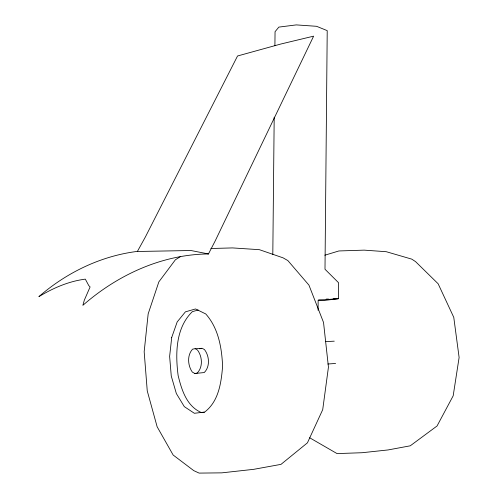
<?xml version="1.0" encoding="UTF-8"?>
<svg xmlns="http://www.w3.org/2000/svg" width="498" height="498" viewBox="0 0 498 498"><rect width="100%" height="100%" fill="white"/><g stroke="black" fill="none" stroke-linecap="round" stroke-linejoin="round"><path stroke-width="0.75" d="M318.085 310.291L318.141 300.201L338.385 298.682L338.528 282.696L324.995 269.244L327.217 30.633L316.566 26.301L296.298 24.9L278.855 27.104L275.052 31.716L274.908 45.698M272.804 254.634L274.193 117.154M208.457 253.955L215.148 241.007L313.622 36.161L280.866 44.017L237.54 55.988L145.447 236.843L137.373 251.484L136.054 251.565C100.061 256.327 66.159 272.898 38.888 296.634C53.218 288.037 68.618 281.295 85.314 279.135L88.781 285.603L90.101 286.929L84.324 300.17L82.867 305.336C117.422 275.014 161.962 254.354 208.457 253.955L190.933 250.519L137.373 251.484M180.245 256.744L175.389 259.788L158.843 281.887L148.167 313.858L144.171 351.706L147.252 390.911L157.144 426.786L173.142 455.016L193.759 470.635L199.119 473.1L221.815 472.851L253.712 469.328L281.003 464.36L307.428 442.84L322.716 409.649L328.443 367.107L323.532 322.461L308.934 285.111L287.869 260.585L283.051 257.833L259.402 249.685L232.498 247.917L210.878 248.508M324.827 255.206L338.901 250.955L364.169 250.139L386.267 251.708L411.759 259.134L415.562 261.624L438.14 283.767L453.771 317.357L459.112 357.471L453.186 395.804L437.051 425.983L410.259 445.81L388.079 449.943L362.114 452.719L337.059 453.597L309.65 437.761M198.179 310.011L192.34 311.661C175.57 328.039 175.321 353.779 178.135 375.536C181.621 389.878 186.669 406.237 201.41 412.587L204.367 412.238M195.123 348.681L192.558 349.173C186.968 355.223 187.734 365.594 192.303 372.056L194.849 373.494L204.242 372.554C210.243 366.671 209.384 355.939 204.497 349.596L202.151 348.301L195.123 348.681L197.457 349.988C202.306 356.387 203.165 367.113 197.196 373.052L194.849 373.494M199.567 348.793L201.503 348.426M327.852 364.007L335.602 363.453M325.742 341.628L334.258 341.167M326.221 299.117L328.499 299.037M333.062 298.868L338.385 298.682L324.777 300.4L318.67 300.045M171.71 337.482L169.631 356.406L171.262 376.027L176.354 393.545L184.31 406.636L194.369 413.284L204.666 412.064C218.771 401.332 221.255 382.676 222.606 366.179C221.759 347.691 218.473 328.226 205.749 313.945L195.54 308.953L185.387 311.86L177.176 321.938L171.71 337.482"/></g></svg>
